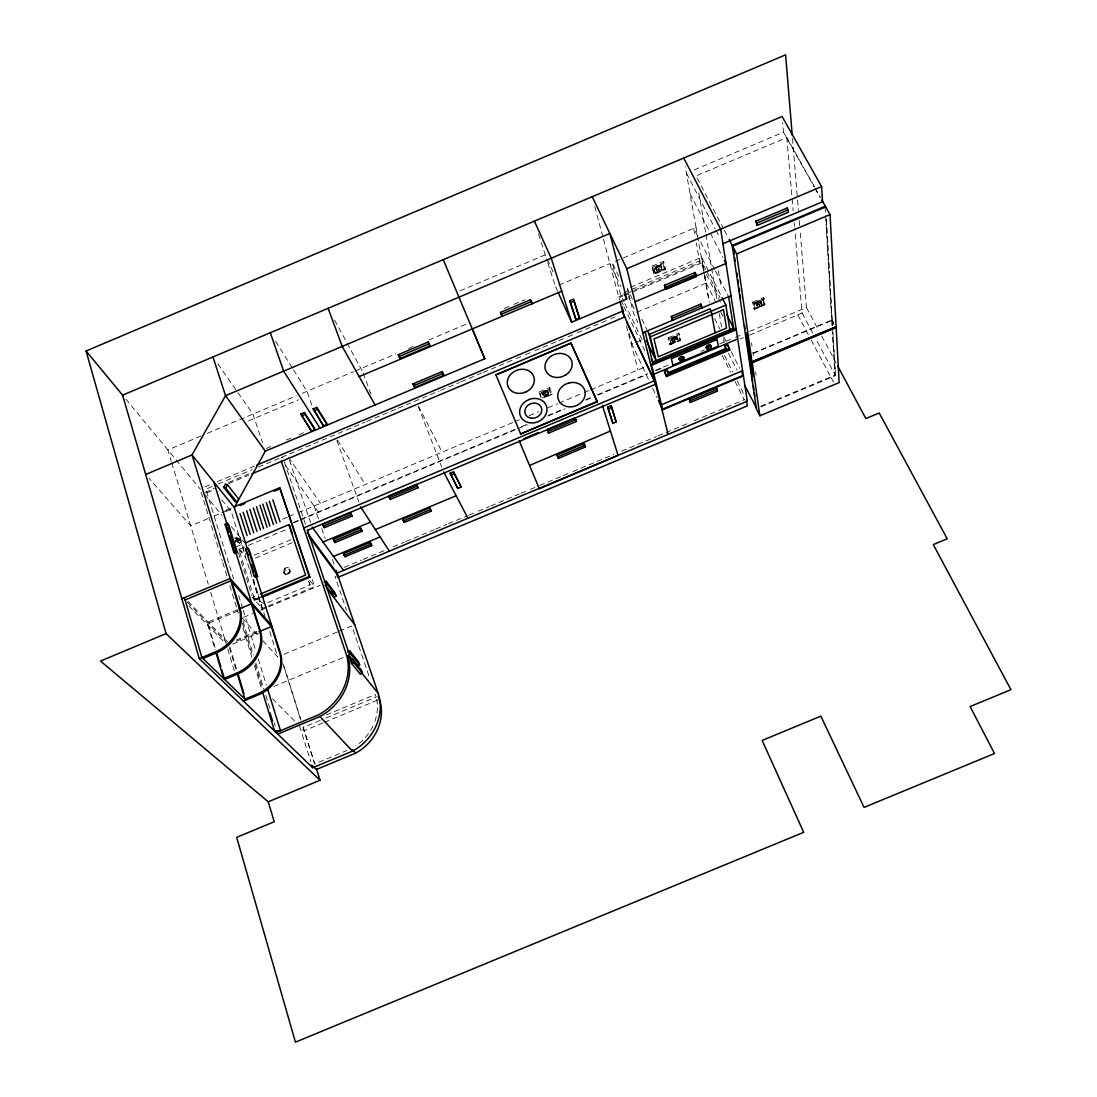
<?xml version="1.0" encoding="UTF-8"?>
<svg xmlns="http://www.w3.org/2000/svg" width="1097" height="1097" viewBox="0 0 1097 1097"><rect width="100%" height="100%" fill="white"/><g stroke="black" fill="none" stroke-linecap="round" stroke-linejoin="round"><path stroke-width="0.75" stroke-dasharray="5 3.75" d="M672.502 338.699C674.148 337.67 672.091 340.303 673.092 338.397M674.847 337.711L675.56 338.301L675.45 337.369M756.148 303.348L756.999 305.72L756.354 303.197A2.893 1.481 -28.6 0 1 758.246 301.661L758.274 301.894M756.724 304.184L756.272 303.129L756.505 304.829M761.249 302.073L761.003 302.978L761.304 302.141M661.011 267.202L661.313 266.393L661.121 267.215M671.597 339.165L672.626 341.249L671.871 338.767A2.866 1.481 -26.7 0 1 673.695 337.273L673.75 337.492M235.882 540.876L235.8 539.793M655.704 268.751L656.363 270.068L655.841 267.421M661.066 267.106C662.711 270.657 659.585 263.637 661.23 266.064A3.072 1.7 -27.6 0 1 659.297 268.93L658.515 269.259A3.072 1.7 -27.6 0 1 656.404 269.368L656.349 268.45M757.835 303.458L757.177 303.732L757.383 302.717M759.837 301.881L759.522 302.745L760.166 302.429M661.848 267.298A3.072 1.7 -27.6 0 0 657.117 268.025A3.072 1.7 -27.6 0 0 658.337 270.712A3.072 1.7 -27.6 0 0 661.848 267.298L660.709 265.447L661.697 267.846M542.645 393.343L543.563 394.797M543.07 394.467L542.919 394.207M672.036 340.385L672.008 339.645L672.296 340.413A2.866 1.481 -26.7 0 0 674.257 340.262L675.464 341.236L674.696 339.453L674.353 340.221M547.952 392.068L547.897 392.63M676.63 338.534L676.89 337.684L676.876 338.425M676.657 338.301L677.082 339.371L676.259 336.82A2.866 1.481 -26.7 0 0 674.257 337.04L674.298 337.259M677.274 338.904L676.218 336.902L677.082 339.371M548.349 393.192L547.252 391.039L547.883 391.56A2.838 1.495 -23.7 0 1 546.265 394.029L545.634 394.303M761.688 303.362L760.715 301.318A2.893 1.481 -28.6 0 0 758.795 301.442L758.822 301.661M544.51 393.22L543.851 393.439L544.139 392.438M546.813 392.15L546.525 391.478L546.196 392.465M656.541 267.353C658.79 267.092 655.663 268.779 657.254 267.12M659.393 267.037C661.368 267.366 656.993 264.432 657.871 265.831A3.072 1.7 -27.6 0 0 655.924 267.49L655.924 267.49M761.003 302.772L761.455 303.842M239.393 539.025C238.598 541.987 233.634 536.227 237.363 537.667C241.011 539.546 237.884 538.915 236.28 537.269M236.815 537.612L236.28 538.517L237.295 539.724L238.351 540.437L236.28 538.517L239.475 540.19L237.665 542.398M234.772 542.371L237.884 538.325M235.402 540.89L237.213 538.668L238.844 539.902M234.731 542.85L237.295 539.724M235.745 538.174L237.226 538.778M761.057 406.864L835.461 375.709L832.664 332.446M659.503 270.424L658.392 268.628M759.042 304.322L759.494 305.857M657.665 265.309L659.023 266.722L658.255 265.063M544.4 391.039L545.634 392.411L544.948 390.82M674.065 336.573L674.751 337.986M674.23 338.37L673.503 336.793M758.603 300.962C757.355 301.949 759.261 299.81 759.577 302.827M694.236 169.884L783.491 132.189L782.655 122.768M814.44 186.819L786.796 137.55L696.005 175.877L723.567 228.807M460.041 290.815L545.264 254.847L546.635 257.877M200.984 436.003L167.896 449.948L171.297 461.247M207.292 433.342L296.163 395.88M302.333 393.275L353.591 371.664M355.154 371.005L395.921 353.824M408.482 348.531L413.185 346.542M428.9 339.919L468.158 323.368M557.591 291.199L555.493 286.55L609.918 263.609L620.875 286.701M615.335 261.319L696.005 227.326L685.227 166.456M504.387 308.422L512.258 305.103M513.835 304.431L524.873 299.783M248.498 420.905L298.521 399.815M651.961 266.242L663.383 261.429L663.946 262.581L665.426 269.505L654.073 274.291L651.961 266.242L654.073 274.291M652.523 267.394L663.946 262.581M655.156 273.372L653.798 267.599L663.082 263.979L653.908 267.833L655.156 273.372L664.261 269.533L662.958 263.746M656.582 269.533L656.746 270.246L655.787 267.517M661.765 267.435L661.518 268.23M653.51 273.139L664.864 268.367L663.383 261.429M655.032 273.139L664.261 269.533M630.391 287.263L701.586 257.288L721.305 296.121M623.576 292.913L699.557 260.921L705.741 273.126M618.694 296.807L624.933 294.174M626.497 293.516L632.736 290.883M634.299 290.225L699.859 262.622L696.334 242.972M619.64 297.506L622.767 296.19M624.316 295.532L630.556 292.913M632.119 292.255L702.272 262.718L706.139 270.328M266.201 448.508L274.003 445.217M286.482 439.966L291.171 437.991M298.974 434.7L303.65 432.739M204.878 486.945L211.173 484.298M217.48 481.638L255.299 465.718M212.009 486.574L205.811 489.193L233.62 579.134M218.207 483.969L252.283 469.626M258.481 467.02L280.174 457.902L281.367 461.439M281.751 457.23L365.123 422.153M366.7 421.481L396.593 408.907M398.156 408.249L439.061 391.039M440.637 390.367L459.52 382.428M461.083 381.77L481.542 373.158M483.119 372.5L514.575 359.254M516.152 358.596L524.009 355.291M525.586 354.619L533.457 351.314M535.021 350.656L557.057 341.386M558.62 340.728L566.491 337.41M568.068 336.752L575.925 333.447M577.502 332.775L608.972 319.542M610.535 318.87L618.406 315.566M205.043 492.306L214.436 488.357M228.505 482.433L248.841 473.877M206.922 492.772L214.669 489.509M228.629 483.626L248.8 475.152M636.808 312.302L706.153 283.122L704.151 271.823M225.639 510.489L231.824 507.884M207.84 518.634L190.727 525.833L149.069 478.333M214.066 516.015L220.291 513.396M221.855 512.752L231.193 508.816M226.311 511.312L232.495 508.72M648.396 379.192L631.927 344.088L641.388 340.111M538.942 392.095L549.556 387.639L550.036 388.749L539.422 393.206L538.942 392.095L541.068 397.758L551.626 393.316L552.106 394.426L544.565 397.594M668.21 337.766L678.865 333.296L679.4 334.393L680.688 340.413L670.089 344.856L668.21 337.766L670.089 344.856M752.871 302.114L763.553 297.63L764.115 298.713L764.883 304.952L754.27 309.409L752.871 302.114L754.27 309.409M668.745 338.863L679.4 334.393M753.433 303.197L764.115 298.713M540.67 393.329C563.981 386.967 532.95 389.901 542.48 398.088L550.955 394.536L549.186 389.75M671.117 344.047L669.924 339.014L678.577 335.641L670.034 339.234L671.117 344.047L679.619 340.481L678.481 335.421M754.571 303.375C777.087 296.862 748.25 299.728 755.353 308.572L763.869 304.993L763.142 299.769M542.7 393.796L542.796 392.904M671.57 339.48L671.803 338.699L672.42 340.303M761.579 303.622L760.742 301.25M672.063 339.755L672.269 341.126M756.409 304.102L756.546 304.856A2.893 1.481 -28.6 0 0 758.548 304.76L758.987 303.951L759.768 305.734M545.552 394.097L545.538 394.344A2.838 1.495 -23.7 0 1 543.509 394.522L543.152 394.289M676.945 338.754L676.794 337.328M759.151 304.267L758.438 304.171M669.568 343.772L680.154 339.316L678.865 333.296M753.708 308.339L764.321 303.869L763.553 297.63M542.384 397.868L550.955 394.536M671.007 343.827L679.619 340.481M282.532 519.224L287.263 517.236M288.84 516.577L296.725 513.259M298.302 512.601L513.231 422.331M514.822 421.673L519.553 419.671M529.028 415.694L538.504 411.718M547.993 407.741L557.468 403.751M559.045 403.093L582.74 393.137M584.317 392.479L589.062 390.491M590.639 389.819L644.227 367.317M293.242 522.487L515.179 429.311M521.473 426.664L526.203 424.676M548.253 415.42L564.009 408.811M586.059 399.541L595.506 395.578M597.083 394.92L647.491 373.748M655.362 370.443L671.117 363.834M701.038 351.273L704.192 349.943M236.541 546.608L242.698 544.03M293.941 522.721L298.672 520.732M300.249 520.074L516.276 429.366M517.853 428.708L527.314 424.731M547.814 416.12L565.161 408.838M585.661 400.24L591.969 397.58M598.276 394.934L647.161 374.42M656.623 370.443L664.508 367.125M719.701 343.964L724.431 341.976M726.008 341.304L733.893 337.999M735.47 337.341L743.355 334.023M749.662 331.376L806.432 307.544L800.097 230.713M260.99 597.385L254.765 599.99L238.885 549.391L246.784 546.073M248.361 545.415L287.867 528.823M740.269 339L743.382 337.698M749.594 335.079L802.085 313.043L794.667 227.847M254.271 555.123L291.761 539.395M255.464 558.099L292.529 542.549M753.214 353.015L831.663 320.105L833.83 323.341M753.269 353.385L831.691 320.489L831.636 319.666L833.775 322.504M266.9 606.614L262.279 608.547L252.447 597.358L258.7 594.725M253.53 599.798L261.278 596.549M254.202 600.553L260.387 597.961M237.555 609.658L206.99 622.452L215.081 649.685M238.008 610.892L207.977 623.466L215.588 649.067M344.335 567.327L361.667 560.06M363.244 559.401L385.308 550.159M393.192 546.855L404.217 542.233M405.794 541.575L434.165 529.686M435.742 529.028L446.767 524.407M448.344 523.749L467.253 515.823M468.83 515.165L476.715 511.86M478.292 511.202L489.317 506.581M490.894 505.923L519.265 494.034M520.842 493.376L528.713 490.071M530.29 489.413L538.174 486.108M539.751 485.45L561.815 476.208M563.392 475.55L571.276 472.245M572.84 471.587L613.826 454.419M621.697 451.114L656.376 436.592M657.953 435.934L687.888 423.387M694.195 420.741L744.63 399.61M267.86 602.623L310.136 584.92L308.531 580.066M337.849 575.445L335.038 576.624L346.446 610.028M268.436 605.969L314.647 586.607L311.425 576.967M243.561 617.35L252.954 613.415M260.784 610.138L267.051 607.519M268.614 606.86L320.283 585.208M760.742 406.247L835.132 375.092L815.469 338.164M236.39 640.017L257.809 631.049M236.157 641.306L257.63 632.311M232.482 644.172L258.508 633.284M284.068 654.278L337.684 631.858M339.261 631.2L351.876 625.934L369.84 678.577M273.743 686.503L344.458 656.966M326.385 714.915L375.284 694.524L376.161 697.075L321.75 719.769M320.187 720.414L303.087 727.544L314.606 763.951L346.789 750.554M322.943 722.909L304.157 730.739L300.715 727.27M324.506 722.265L377.725 700.064M546.388 395.304L545.415 393.768M234.443 537.887C239.064 538.888 244.124 547.554 236.198 540.492M659.763 266.064L659.064 266.352L660.079 266.694M547.554 391.176L547.184 391.122A2.838 1.495 -23.7 0 0 545.154 391.3L545.223 391.506M660.572 265.474L660.682 265.515A3.072 1.7 -27.6 0 0 658.461 265.584L658.515 265.831M237.35 539.23L239.475 540.19M656.157 269.176L656.075 268.504M239.324 538.929L237.775 537.887M252.447 597.358L264.734 603.94M240.435 542.357L239.338 543.248M238.94 548.87L243.74 553.368M272.536 698.762L294.874 721.346M188.876 605.914L225.159 643.034M187.313 602.267L226.215 642.17M187.93 601.252L227.573 642.019M241.998 618.009L258.138 635.588M262.759 640.607L277.747 656.925L269.588 631.008M542.796 394.015L543.289 395.208M238.885 549.391L245.385 557.111M125.826 399.061L200.408 489.262M204.549 494.267L222.184 515.59M231.385 526.711L244.727 542.85M221.717 499.793L231.248 511.531L262.731 611.454M284.205 572.689L284.877 573.525M289.087 569.178A3.003 2.578 -36.5 0 1 286.715 573.635A3.003 2.578 -36.5 0 1 284.123 570.001A3.003 2.578 -36.5 0 1 289.087 569.178L289.745 570.015A3.003 2.578 -36.5 0 1 287.387 574.471A3.003 2.578 -36.5 0 1 284.795 570.838A3.003 2.578 -36.5 0 1 289.745 570.015M309.724 580.313L314.647 586.607M285.618 465.622L318.281 511.97M217.837 363.93L252.968 414.076L262.512 442.777M288.442 457.216L320.461 503.29M275.662 341.318L292.652 368.469M293.543 369.895L306.954 391.327L311.987 405.575M337.519 440.185L365.246 484.476M815.277 188.314L820.309 197.268M783.491 132.189L814.235 186.97M815.057 188.451L820.049 197.337M334.599 320.036L362.558 371.568M831.663 320.105L835.283 327.139M806.432 307.544L818.472 330.046M821.68 336.052L836.133 363.052M802.085 313.043L814.673 336.683M797.807 314.839L810.368 338.493M811.149 339.974L830.772 376.915M831.087 377.533L834.022 383.059M764.321 303.869L764.883 304.952M763.869 304.993L755.353 308.572M756.711 305.583L756.052 304.28M724.349 230.315L728.298 237.884M760.92 301.346L761.839 302.909A2.893 1.481 -28.6 0 1 758.617 306.104A2.893 1.481 -28.6 0 1 757.424 303.855A2.893 1.481 -28.6 0 1 761.839 302.909M758.054 301.181L758.781 302.594M756.039 303.595L756.999 305.72M686.407 173.189L715.162 228.711M715.943 230.219L719.824 237.72M690.054 193.744L709.581 231.659M710.362 233.167L722.868 257.438M418.464 406.123L442.16 452.183M697.582 235.896L693.702 228.286L695.169 236.445M700.695 241.984L714.668 269.368M715.436 270.89L728.641 296.752M706.907 271.85L720.03 297.74M706.509 274.661L720.427 302.128M706.153 283.122L716.108 302.854M720.702 311.946L723.005 316.498M714.6 318.487L719.906 329.059M723.691 336.614L725.967 341.153M731.274 351.726L739.611 368.345M728.531 353.179L736.951 369.991M724.486 355.401L732.727 371.924M737.211 380.933L744.698 395.948M722.128 355.373L730.52 372.226M735.086 381.413L744.232 399.788M664.864 268.367L665.426 269.505M660.627 265.405L661.724 267.709M658.968 268.381L659.791 270.287M655.663 267.805L656.746 270.246M680.154 339.316L680.688 340.413M676.259 336.82L677.247 339.028M677.192 339.165L676.835 337.615L676.602 338.397M674.134 336.93L674.778 338.137M674.148 339.672L674.916 341.469M671.693 338.918L672.626 341.249M671.638 339.796L672.2 340.934M632.393 299.275L627.292 288.58L633.655 313.619L637.933 322.641M641.855 319.131L646.956 329.827M618.79 276.485L612.208 262.649L620.477 294.215L624.124 301.936M628.307 296.492L634.889 310.328M624.851 303.471L643.103 342.031M621.094 300.578L623.288 305.199M624.015 306.749L645.831 352.932M652.701 388.352L656.993 397.512M308.463 581.245L310.136 584.92M547.321 259.399L554.191 274.552M547.801 391.41L548.459 392.877M547.252 391.039L548.267 393.425M547.787 392.507L548.226 393.508M545.154 391.3L545.086 392.63M545.963 393.535L546.704 395.318M543.783 395.373L542.754 392.987A2.838 1.495 -23.7 0 1 544.606 391.519L544.674 391.725M418.149 406.274L441.817 467.199M363.148 373.158L370.882 393.823M549.556 387.639L552.106 394.426M336.861 440.473L358.856 502.028M314.057 505.978L318.487 518.922M321.819 528.644L325.137 538.353M332.35 559.388L334.009 564.242M289.526 460.397L310.547 522.309M284.301 461.576L305.857 525.436M538.517 233.99L547.307 261.196M547.814 262.773L555.493 286.55M284.082 666.619L301.031 720.194M303.087 726.68L314.894 764.019M282.916 663.589L300.619 719.55M239.969 537.091L245.591 554.904M253.242 579.202L264.994 616.445M299.563 726.104L310.835 761.853M250.034 569.727L251.048 572.963M253.092 579.422L262.279 608.547M238.529 552.957L251.94 595.767M238.666 595.438L242.698 608.478M243.191 610.11L255.793 650.85M258.316 658.995L266.379 685.063M242.986 621.231L253.407 655.032M255.875 663.082L264.308 690.452M265.803 695.292L269.793 708.237M274.277 722.786L275.265 726.022M242.492 623.288L252.529 655.896M255.039 664.042L262.567 688.505M201.149 492.21L222.266 560.91M222.773 562.542L227.298 577.269M229.808 585.441L238.351 613.25M242.876 627.978L251.926 657.418M254.449 665.591L261.991 690.136M229.904 647.065L237.158 671.145M229.451 647.724L236.239 670.226M171.79 462.865L208.279 584.221M210.72 592.325L226.325 644.227M227.792 649.109L234.635 671.844M628.965 332.844L631.927 344.088M594.807 206.497L603.007 237.5M603.446 239.132L619.531 300.002M626.387 325.891L638.029 369.922M674.696 339.453L674.984 339.947A2.866 1.481 -26.7 0 0 676.822 337.382M696.005 227.326L704.274 274.017M704.576 275.676L709.293 302.361M702.272 262.718L703.451 269.368M704.631 276.019L709.046 300.948M701.586 257.288L703.863 270.205M698.844 192.674L705.673 232.989M705.961 234.676L711.35 266.585M711.638 268.258L716.752 298.494M719.317 313.619L721.579 327.057M723.581 338.808L724.143 342.168M718.398 270.863L720.935 286.413M751.541 342.908L751.98 346.062M752.871 352.398L753.324 355.565M755.655 371.952L756.107 375.147M758.987 303.951L759.275 304.445A2.893 1.481 -28.6 0 0 761.249 301.812M786.796 137.55L791.993 197.186M792.144 198.886L793.172 210.816M794.214 222.746L794.516 226.147M792.5 138.51L797.423 198.269M797.56 199.983L798.41 210.226M799.26 220.47L799.96 228.999M826.411 218.879L832.225 319.638M832.28 320.475L832.568 325.494M832.952 332.185L835.461 375.709M826.123 219.88L832.266 325.631M825.081 207.114L825.479 213.929M825.575 215.643L832.061 326.851M832.157 328.524L834.886 375.325M281.353 457.586A2.372 1.275 -17.5 0 1 283.095 458.066M376.724 699.269A45.361 40.328 -41.6 0 1 373.529 724.843M372.966 726.077A45.361 40.328 -41.6 0 1 356.059 745.782M672.955 339.371L672.886 339.371A2.866 1.481 -26.7 0 0 674.107 341.647A2.866 1.481 -26.7 0 0 677.398 338.589A2.866 1.481 -26.7 0 0 672.996 339.33M286.742 574.307A3.757 3.222 -36.5 0 0 289.69 568.74A3.757 3.222 -36.5 0 0 283.506 569.768A3.757 3.222 -36.5 0 0 286.742 574.307M544.962 395.811A2.838 1.495 -23.7 0 0 548.5 392.973A2.838 1.495 -23.7 0 0 544.153 393.343A2.838 1.495 -23.7 0 0 544.962 395.811"/><path stroke-width="1.5" d="M307.366 530.372L655.937 384.087L623.123 313.577L619.956 301.593M821.982 200.257L830.031 214.587L836.106 326.81L751.98 362.092L748.511 354.989M236.856 502.124L238.625 498.902L227.463 484.778L225.461 484.065L223.651 487.329L234.868 501.411L236.856 502.124L225.653 488.055L223.651 487.329M247.579 549.46L234.305 507.513L265.309 451.155L484.764 358.774L472.341 328.977M225.653 488.055L227.463 484.778M751.925 361.722L736.636 253.901L729.08 239.393M313.002 766.186L316.402 769.477L355.634 753.145L360.255 750.321A45.004 40.095 -41.7 0 0 380.728 704.123L378.191 696.211M523.872 438.677L537.996 432.671M529.563 465.443L610.453 431.039M557.07 455.063L584.015 443.599L584.797 445.355L585.373 446.986L558.455 458.423L557.07 455.063L557.687 456.681M584.797 445.355L557.838 456.818L558.455 458.423M166.072 633.6L100.485 661.08L268.258 801.797L320.022 780.255L166.072 633.6L86.073 350.999L785.603 54.85L792.212 135.096M398.307 354.646L428.2 342.045L429.914 345.953L400.048 358.527L398.307 354.646L400.048 358.527M501.315 314.482L500.506 312.398L530.468 299.769L532.031 303.746L530.468 299.769M399.034 356.525L428.954 343.923L428.2 342.045M531.291 301.62L501.315 314.263L502.111 316.347L500.506 312.398M359.144 376.6L561.746 291.212M668.128 434.371L626.757 268.71L821.626 186.6L782.092 116.488L122.59 395.153L199.284 658.598L312.7 767.722L352.48 751.157A48.35 42.989 -41.6 0 0 378.191 693.318L336.231 570.728M145.682 474.48L192.044 454.94L225.543 395.66L609.863 233.496L626.716 299.015L571.606 322.216L558.291 292.762M755.97 221.155L787.166 208.019L788.181 209.884L788.4 212.27L757.245 225.392L755.97 221.155L757.245 225.392M300.921 414.035L304.445 412.554L314.208 427.734L314.866 429.613L311.397 431.066L300.921 414.035L311.397 431.066M313.248 408.838L316.759 407.357L326.33 422.633L326.988 424.498L323.519 425.965L313.248 408.838L323.519 425.965M569.809 300.756L573.361 299.262L574.184 301.085L579.477 318.199L575.994 319.68L569.809 300.756L575.994 319.68M756.957 223.034L788.181 209.884M301.579 415.928L305.103 414.447L314.866 429.613M313.907 410.731L317.431 409.25L326.988 424.498M570.646 302.58L574.184 301.085M722.937 243.726L822.531 201.766L821.626 186.6M825.342 206.236L732.234 245.44L756.382 408.824L759.878 415.79L839.136 382.606L836.161 327.646L835.283 327.139M732.59 246.139L825.726 206.922M413.116 383.813L442.118 371.609L443.75 375.352L414.789 387.543L413.116 383.813L414.789 387.543M413.843 385.664L442.859 373.446M736.636 253.901L830.031 214.587M664.508 285.302L694.95 272.495L695.882 274.346L696.293 276.554L665.893 289.347L664.508 285.302L665.893 289.347M665.426 287.167L695.882 274.346M635.026 301.785L725.995 263.499L724.431 260.469M256.876 465.059L622.493 311.191L624.728 316.978L251.899 473.835M495.858 374.708L571.002 343.1L597.289 401.79L520.664 433.959L496.022 375.092M497.585 374.434L571.002 343.1M671.295 316.498L672.626 320.379L671.295 316.498L700.818 304.088L702.107 307.983M672.187 318.336L701.723 305.912M642.773 332.857L730.986 295.765M234.909 506.581L279.735 487.74L309.903 577.214L261.936 597.317M240.216 505.47L244.85 503.523M274.181 491.195L278.816 489.248M655.8 359.487L650.302 336.834L725.844 305.076L722.059 297.616M225.091 524.352L227.381 523.392L228.779 525.093L237.377 552.545L235.06 553.519L233.661 551.86L225.091 524.352L226.489 526.053M651.138 358.993L652.592 362.079L733.564 328.072L726.612 314.332M650.713 364.602L736.101 328.743M736.252 329.731L651.659 365.246L662.725 409.73L743.409 375.901L741.887 372.884M245.783 542.741L288.881 524.64L290.307 526.546M653.881 374.173L737.691 338.987M233.661 551.86L235.978 550.9L237.377 552.545M724.911 346.035L726.351 349.97L724.911 346.035L727.722 344.856L729.752 349.97L666.496 376.518L664.439 371.43L667.25 370.251L668.745 374.159M245.605 549.007L247.826 548.075L249.142 549.666L257.644 576.487L255.409 577.42L254.093 575.87L245.605 549.007L248.429 555.329M597.166 401.42L520.664 433.959M668.388 372.623L726.091 348.393M666.496 376.518L666.14 374.982L729.491 348.393M654.717 380.632L303.759 527.945L304.445 529.632M388.736 496.009L416.407 484.394L417.313 485.998L417.998 487.822L390.367 499.423L388.736 496.009L390.367 499.423M547.197 429.599L574.979 417.943L575.774 419.726L576.378 421.467L548.623 433.109L547.197 429.599L548.623 433.109M322.737 524.284L350.341 512.71L351.369 514.246L352.014 516.084L324.451 527.657L322.737 524.284L324.451 527.657M389.408 497.846L417.093 486.218L417.998 487.822M547.965 431.395L575.774 419.726M323.368 526.135L350.985 514.548L352.014 516.084M450.209 473.273L453.514 471.875L460.37 485.231L461.069 487.027L457.806 488.398L450.209 473.273L457.806 488.398M607.683 407.193L611.002 405.794L611.811 407.563L616.185 421.961L612.908 423.346L607.683 407.193L612.908 423.346M450.908 475.083L454.227 473.698L461.069 487.027M608.478 408.962L611.811 407.563M181.855 598.729L230.123 578.489L271.59 625.29M753.502 361.064L836.106 326.81M323.025 542.041L370.498 522.131M185.119 600.004L230.836 580.82L272.289 627.511M759.878 415.79L752.268 362.833L836.161 327.646M333.392 539.285L360.474 527.931L361.462 529.412L362.106 531.222L335.051 542.576L333.392 539.285L335.051 542.576M334.009 541.109L361.119 529.741L362.106 531.222M661.477 404.724L742.6 370.704M254.093 575.87L256.328 574.938L257.644 576.487M375.339 529.59L456.133 495.721M661.902 409.428L743.313 375.297M402.75 519.114L429.64 507.842L430.504 509.351L431.176 511.133L404.313 522.405L402.75 519.114L404.313 522.405M689.218 399.006L716.327 387.639L717.177 389.353L717.507 391.108L690.424 402.448L689.218 399.006L690.424 402.448M403.408 520.91L430.326 509.625L431.176 511.133M690.054 400.734L717.177 389.353M333.488 556.453L380.097 536.913M343.512 553.546L370.114 542.384L371.06 543.824L371.705 545.607L345.13 556.741L343.512 553.546L345.13 556.741M344.129 555.329L370.745 544.181L371.705 545.607M260.263 594.08L305.624 575.061L288.881 524.64L292.268 533.005M261.278 596.549L309.285 576.432L309.903 577.214M239.091 609.013L251.309 603.885L259.55 630.281A34.83 29.838 -41 0 1 236.856 672.996L223.637 678.522L216.027 652.893M324.122 582.192L326.22 581.314L335.188 593.107L336.203 596.11L334.146 596.974L325.151 585.236L327.249 584.358L336.203 596.11M337.588 577.516L747.29 405.904L746.426 400.35M259.153 631.666L271.425 626.538L279.57 652.262A33.719 29.139 -41.5 0 1 257.768 693.811L244.96 699.159L237.213 673.435M199.284 658.598L215.547 651.783A35.954 30.538 -40.6 0 0 239.173 607.875L192.044 454.94L234.305 507.513M202.945 658.502L216.575 652.797A35.913 30.497 -40.6 0 0 240.147 608.945L231.824 581.931M347.667 651.892L349.806 651.001L358.582 661.916L359.651 665.043L357.54 665.934L348.736 655.074L350.889 654.182L359.651 665.043M243.424 701.065L258.659 694.703A33.678 29.112 -41.5 0 0 280.421 653.209L256.259 576.885M352.603 659.338L350.45 660.229L351.534 663.438L360.31 674.189L362.421 673.297L361.352 670.144L352.603 659.338L353.687 662.533L362.421 673.297M351.534 663.438L353.687 662.533M276.115 732.522L318.404 714.887A51.381 45.018 -40.6 0 0 346.145 653.881L281.367 461.439M277.76 734.112L319.94 716.519A51.244 44.922 -40.6 0 0 347.598 655.649L351.822 660.847M756.601 408.111L744.602 385.28M655.937 384.087L626.661 322.203M245.879 700.037L201.903 657.501L184.419 597.659M319.94 716.519L352.48 751.157M352.452 749.758L355.634 753.145M86.073 350.999L123.097 395.77M361.311 672.53L378.191 693.318M326.453 587.855L354.715 624.742M331.129 591.352L333.118 593.971M307.242 532.662L337.04 573.087L747.318 401.2L720.674 229.136L683.733 158.05M309.066 536.474L337.849 575.445M312.151 527.067L343.567 570.344M265.309 451.155L225.543 395.66L212.955 356.964M360.543 506.759L389.339 551.174M319.954 428.159L283.643 371.143L270.301 332.734M375.051 404.958L342.223 346.433L328.099 308.312M837.738 366.055L865.835 418.56L879.204 412.979L947.205 538.792L933.273 544.578L1010.927 689.684L970.105 706.564L994.526 753.516L864.052 807.392L820.844 716.135L762.141 740.461L803.703 832.308L295.422 1042.15L236.691 837.354L274.223 821.735L268.258 801.797M443.682 471.971L467.939 518.237M751.61 372.802L753.365 376.298L751.294 361.941L749.512 358.404L751.664 374.324M696.293 276.554L694.95 272.495M729.752 349.97L727.722 344.856M592.215 196.706L626.757 268.71M647.683 331.363L650.302 336.834M664.439 371.43L666.14 374.982M624.522 294.394L626.716 299.015M646.503 340.687L655.06 358.719L649.136 334.407L710.047 308.805L711.254 311.219L715.079 332.898M658.433 400.57L662.725 409.73M579.477 318.199L573.361 299.262M534.376 221.155L551.256 258.234L571.606 322.216M616.185 421.961L611.002 405.794M571.126 343.484L597.289 401.79M585.373 446.986L584.015 443.599M576.378 421.467L574.979 417.943M484.764 358.774L443.229 259.66M519.155 440.679L539.367 488.782L618.064 455.351L602.363 405.273M442.118 371.609L443.75 375.352M429.16 344.074L429.914 345.953M751.98 362.092L752.268 362.833M453.514 471.875L454.227 473.698M429.64 507.842L430.326 509.625M416.407 484.394L417.093 486.218M370.114 542.384L370.745 544.181M360.474 527.931L361.119 529.741M316.759 407.357L317.431 409.25M350.341 512.71L350.985 514.548M304.445 412.554L305.103 414.447M326.22 581.314L327.249 584.358M349.806 651.001L350.889 654.182M307.475 530.235L349.285 654.059M279.735 487.74L309.285 576.432M272.81 499.807L280.05 521.761M269.314 501.274L276.54 523.242M266.242 502.563L273.427 524.544M262.745 504.03L269.917 526.012M259.934 505.21L267.092 527.204M256.451 506.677L263.568 528.685M253.366 507.98L260.469 529.988M249.883 509.447L256.959 531.455M246.647 510.804L253.695 532.827M243.15 512.272L250.185 534.308M240.078 513.561L247.086 535.61M247.826 548.075L256.328 574.938M316.43 768.887L320.022 780.255M251.419 564.804L253.914 572.689M311.863 765.103L312.7 767.722M227.381 523.392L235.978 550.9M213.833 482.049L227.079 524.421M235.732 552.12L251.528 602.651M252.241 604.927L260.469 631.282A34.775 29.811 -41 0 1 237.816 673.956L224.611 679.468L221.759 669.869M226.997 527.671L228.505 532.511M229.52 535.747L235.06 553.519M267.38 688.326L280.489 730.698L274.552 731.027L262.485 691.768M270.095 712.954L272.605 721.113M238.131 674.353L243.932 693.619M217.014 653.867L220.812 666.674M622.191 307.146L623.453 311.959M645.132 331.87L652.592 362.079M667.25 370.251L667.607 371.787M700.818 304.088L701.202 306.159M725.844 305.076L729.903 330.156M728.641 296.752L733.824 329.69M733.674 250.98L734.167 254.367M734.661 257.74L735.155 261.113M736.869 272.947L737.362 276.321M737.856 279.708L738.35 283.081M739.09 288.154L739.584 291.528M740.077 294.915L740.571 298.288M744.52 325.315L745.014 328.702M752.158 377.697L752.652 381.084M753.392 386.144L753.886 389.531M754.379 392.904L754.873 396.278M787.166 208.019L787.385 210.405M680.497 359.583A2.317 1.179 -26.6 0 1 679.454 358.171A2.317 1.179 -26.6 0 1 682.512 356.648A2.317 1.179 -26.6 0 1 683.02 358.321M708.127 348.284A2.633 1.33 -27.1 0 1 706.207 347.063A2.633 1.33 -27.1 0 1 709.677 345.02A2.633 1.33 -27.1 0 1 710.376 346.954M707.154 348.188A2.317 1.179 -27.1 0 1 706.729 346.625A2.317 1.179 -27.1 0 1 709.54 345.226A2.317 1.179 -27.1 0 1 710.445 346.542M680.387 359.775A2.633 1.33 -26.6 0 1 679.317 358.033A2.633 1.33 -26.6 0 1 682.992 356.484A2.633 1.33 -26.6 0 1 682.787 358.774M682.238 359.144A2.633 1.33 -26.6 0 1 681.635 359.459M565.929 374.817L562.706 376.449A13.85 11.752 -20.2 0 1 547.088 372.939L545.579 370.251A13.85 11.752 -20.2 0 1 553.354 354.907A13.85 11.752 -20.2 0 1 570.646 358.774A13.85 11.752 -20.2 0 1 565.929 374.817M529.248 399.431L526.012 401.063A13.973 11.985 -22 0 0 521.157 417.463A13.973 11.985 -22 0 0 538.558 421.481A13.973 11.985 -22 0 0 546.402 405.78L544.894 403.038A13.973 11.985 -22 0 0 529.248 399.431M723.485 309.711L654.004 338.918L658.282 356.758L726.516 328.099L723.485 309.711M717.109 339.494L671.405 358.692L672.886 365.246L718.288 346.186L717.109 339.494M526.025 391.862L522.597 393.028A13.836 11.752 -22.1 0 1 507.582 385.28A13.836 11.752 -22.1 0 1 516.701 370.32A13.836 11.752 -22.1 0 1 533.32 375.421L534.253 378.342A13.836 11.752 -22.1 0 1 526.025 391.862M569.466 382.812L566.025 383.977A13.987 11.985 -20 0 0 557.838 397.594L558.798 400.57A13.987 11.985 -20 0 0 575.76 405.863A13.987 11.985 -20 0 0 584.866 390.697A13.987 11.985 -20 0 0 569.466 382.812M747.564 336.189L745.754 332.638L748.99 354.811L750.759 358.321L747.564 336.189M531.469 418.231A8.666 7.432 -22 0 0 541.424 407.631A8.666 7.432 -22 0 0 527.054 406.151A8.666 7.432 -22 0 0 531.469 418.231M681.072 360.776A2.317 1.179 -26.5 0 0 684.034 358.417A2.317 1.179 -26.5 0 0 680.634 358.733A2.317 1.179 -26.5 0 0 681.072 360.776M708.209 349.381A2.317 1.179 -27.1 0 0 711.213 347.009A2.317 1.179 -27.1 0 0 707.839 347.31A2.317 1.179 -27.1 0 0 708.209 349.381"/></g></svg>
